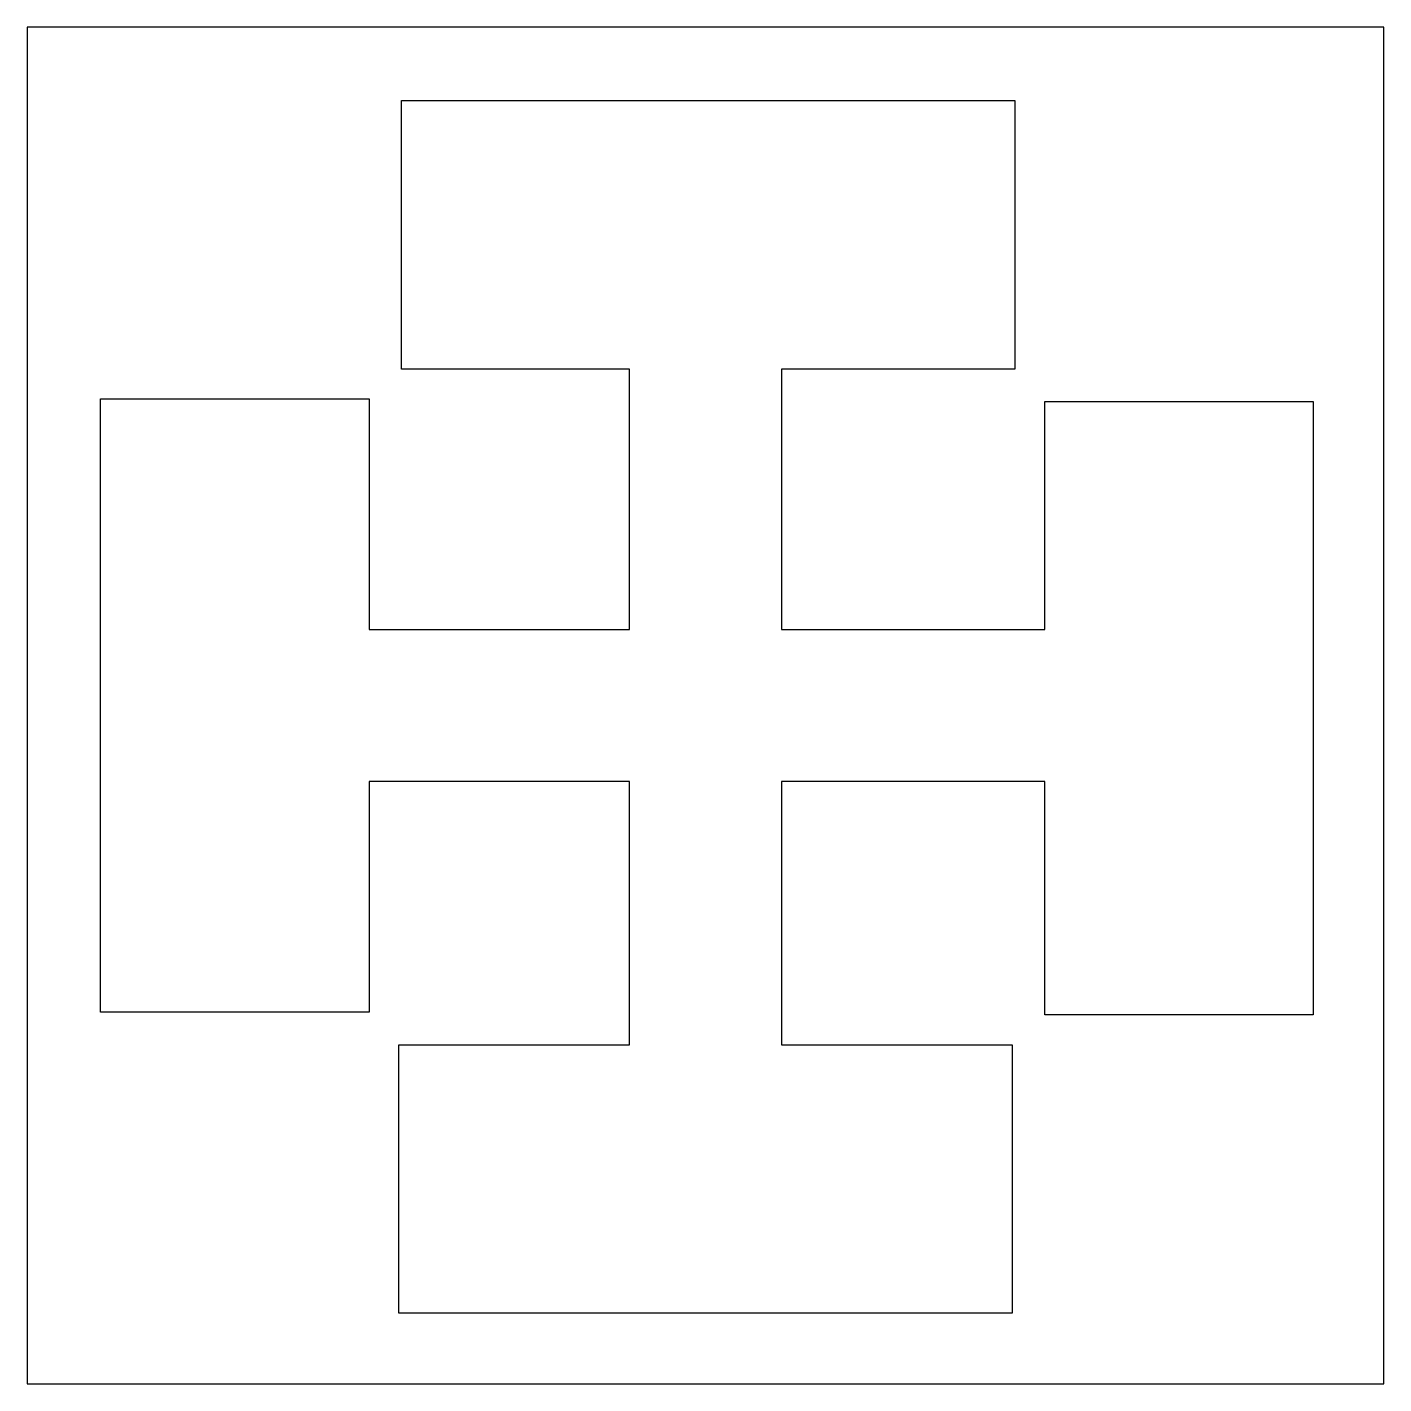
# Model space of a CAD drawing. Extents: x 0 to 500, y 0 to 500.
import ezdxf

# ---------------------------------------------------------------- set-up
doc = ezdxf.new("R2010")
doc.units = 0

msp = doc.modelspace()

# ---------------------------------------------------------------- linework, layer by layer
for points in [[(0, 250), (0, 0), (250, 0), (500, 0), (500, 250), (500, 500), (250, 500), (0, 500)], [(364, 423.5), (364, 374), (321, 374), (278, 374), (278, 326), (278, 278), (326.5, 278), (375, 278), (375, 320), (375, 362), (424.5, 362), (474, 362), (474, 249), (474, 136), (424.5, 136), (375, 136), (375, 179), (375, 222), (326.5, 222), (278, 222), (278, 173.5), (278, 125), (320.5, 125), (363, 125), (363, 75.5), (363, 26), (250, 26), (137, 26), (137, 75.5), (137, 125), (179.5, 125), (222, 125), (222, 173.5), (222, 222), (174, 222), (126, 222), (126, 179.5), (126, 137), (76.5, 137), (27, 137), (27, 250), (27, 363), (76.5, 363), (126, 363), (126, 320.5), (126, 278), (174, 278), (222, 278), (222, 326), (222, 374), (180, 374), (138, 374), (138, 423.5), (138, 473), (251, 473), (364, 473)]]:
    msp.add_lwpolyline(points, close=True)

doc.saveas('drawing.dxf')
